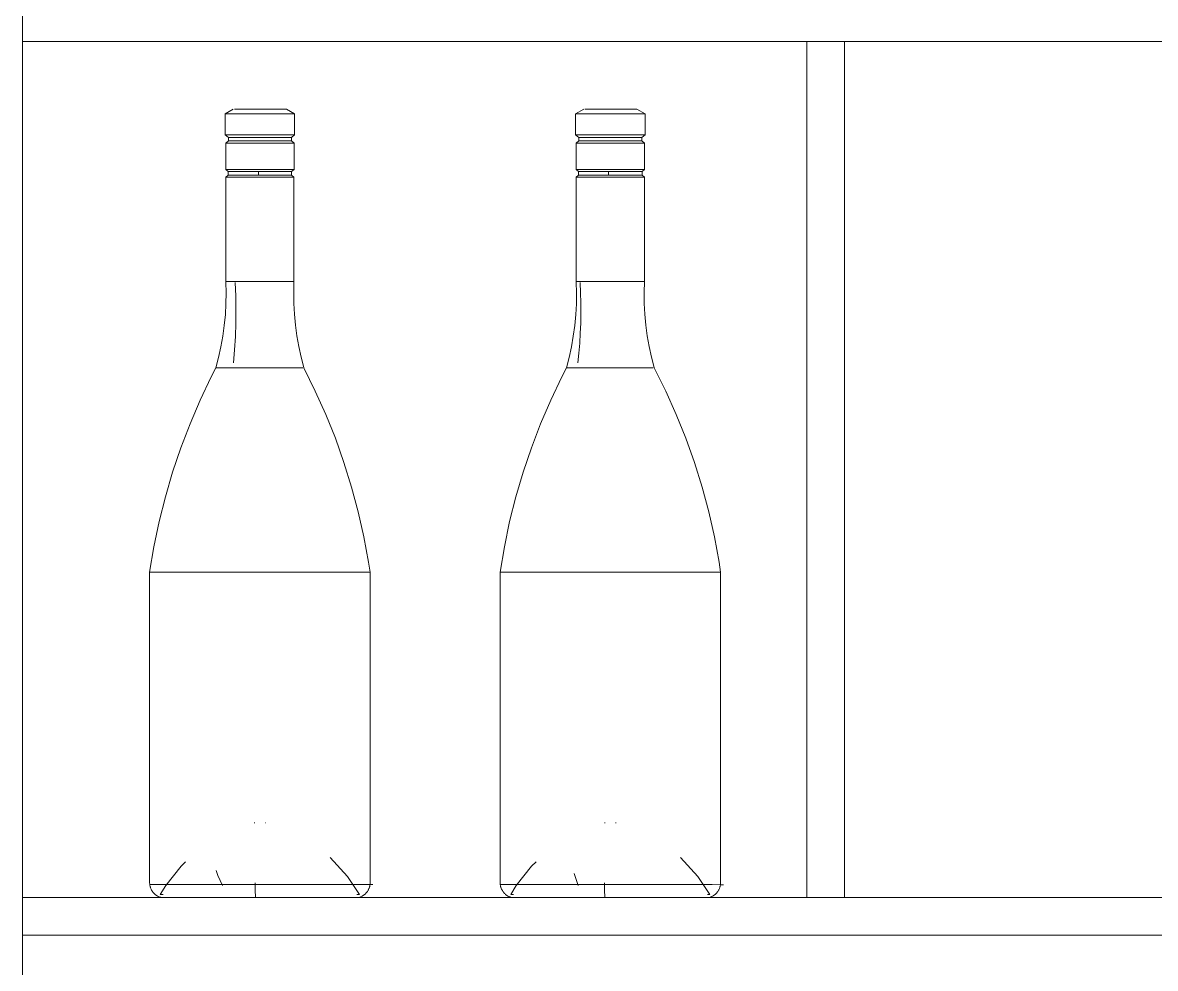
# Model space of a CAD drawing. Header units: inches. Extents: x 22 to 382261, y 22 to 371281.
# Drawn here: x 85805.8 to 86258.3, y 144588.1 to 144965.8 of the extents above; entities that cross this region are included whole.
import ezdxf

# ---------------------------------------------------------------- set-up
doc = ezdxf.new("R2010")
doc.units = ezdxf.units.IN
doc.header["$MEASUREMENT"] = 0
doc.layers.add('I-FURN', color=30, linetype='Continuous', lineweight=9)

# ---------------------------------------------------------------- blocks, each defined once
blk = doc.blocks.new('M8 - M8-872269-Section B-B')
at = {"layer": 'I-FURN'}
for p, q in [((-2943.19, 5350), (-2943.19, 6735)), ((-2943.19, 6393), (-2943.19, 6378)), ((-2943.19, 6378), (-2158.19, 6378)), ((-2614.86, 6378), (-2629.86, 6378)), ((-2629.86, 6378), (-2629.86, 6036)), ((-2614.86, 6036), (-2614.86, 6378)), ((-2158.19, 6036), (-2943.19, 6036)), ((-2943.19, 6036), (-2943.19, 6021)), ((-2629.86, 6036), (-2614.86, 6036)), ((-2943.19, 6021), (-2158.19, 6021))]:
    blk.add_line(p, q, dxfattribs=at)
blk = doc.blocks.new('FP_213-Section B-B')
at = {"layer": 'I-FURN', "flags": 128}
blk.add_lwpolyline([(-2752.45, 6166.01), (-2750.75, 6176.14), (-2748.65, 6186.18), (-2746.15, 6196.13), (-2743.26, 6205.98), (-2739.97, 6215.7), (-2736.3, 6225.28), (-2732.24, 6234.71), (-2727.82, 6243.97), (-2725.98, 6247.55)], dxfattribs=at)
blk = doc.blocks.new('FP_214-Section B-B')
at = {"layer": 'I-FURN', "flags": 128}
blk.add_lwpolyline([(-2690.85, 6247.55), (-2686.28, 6238.36), (-2682.08, 6229), (-2678.25, 6219.48), (-2674.82, 6209.81), (-2671.77, 6200.01), (-2669.11, 6190.1), (-2666.85, 6180.08), (-2665, 6169.99), (-2664.38, 6166.01)], dxfattribs=at)
blk = doc.blocks.new('FP_215-Section B-B')
at = {"layer": 'I-FURN'}
for p, q in [((-2720.46, 6281.7), (-2720.28, 6277.64)), ((-2720.28, 6277.64), (-2720.18, 6273.59)), ((-2720.18, 6273.59), (-2720.17, 6269.53)), ((-2720.17, 6269.53), (-2720.25, 6265.5)), ((-2720.25, 6265.5), (-2720.41, 6261.47)), ((-2720.41, 6261.47), (-2720.65, 6257.48)), ((-2720.65, 6257.48), (-2720.97, 6253.52)), ((-2720.97, 6253.52), (-2721.35, 6249.59))]:
    blk.add_line(p, q, dxfattribs=at)
at = {"layer": 'I-FURN', "flags": 128}
blk.add_lwpolyline([(-2725.98, 6247.55), (-2724.89, 6251.75), (-2723.96, 6255.99), (-2723.21, 6260.26), (-2722.62, 6264.56), (-2722.21, 6268.87), (-2721.97, 6273.21), (-2721.91, 6277.54), (-2722.02, 6281.88), (-2722.02, 6282.05)], dxfattribs=at)
blk = doc.blocks.new('FP_216-Section B-B')
at = {"layer": 'I-FURN', "flags": 128}
blk.add_lwpolyline([(-2694.81, 6282.05), (-2694.92, 6277.71), (-2694.86, 6273.37), (-2694.63, 6269.04), (-2694.23, 6264.72), (-2693.65, 6260.42), (-2692.9, 6256.15), (-2691.98, 6251.91), (-2690.9, 6247.71), (-2690.85, 6247.55)], dxfattribs=at)
blk = doc.blocks.new('FP_217-Section B-B')
at = {"layer": 'I-FURN'}
blk.add_line((-2721.09, 6324.6), (-2722.02, 6323.81), dxfattribs=at)
blk = doc.blocks.new('FP_218-Section B-B')
at = {"layer": 'I-FURN'}
blk.add_line((-2694.81, 6323.81), (-2695.74, 6324.6), dxfattribs=at)
blk = doc.blocks.new('FP_219-Section B-B')
at = {"layer": 'I-FURN'}
blk.add_line((-2721.09, 6326.04), (-2721.09, 6324.6), dxfattribs=at)
blk = doc.blocks.new('FP_220-Section B-B')
at = {"layer": 'I-FURN'}
for p, q in [((-2709.14, 6324.6), (-2709.14, 6326.04)), ((-2695.74, 6324.6), (-2695.74, 6326.04))]:
    blk.add_line(p, q, dxfattribs=at)
blk = doc.blocks.new('FP_221-Section B-B')
at = {"layer": 'I-FURN'}
blk.add_line((-2722.08, 6326.79), (-2721.09, 6326.04), dxfattribs=at)
blk = doc.blocks.new('FP_222-Section B-B')
at = {"layer": 'I-FURN'}
blk.add_line((-2695.74, 6326.04), (-2694.75, 6326.79), dxfattribs=at)
blk = doc.blocks.new('FP_223-Section B-B')
at = {"layer": 'I-FURN'}
blk.add_line((-2695.84, 6339.67), (-2694.53, 6340.69), dxfattribs=at)
blk = doc.blocks.new('FP_224-Section B-B')
at = {"layer": 'I-FURN'}
blk.add_line((-2719.03, 6350.98), (-2722.3, 6349.09), dxfattribs=at)
blk = doc.blocks.new('FP_225-Section B-B')
at = {"layer": 'I-FURN'}
blk.add_line((-2694.53, 6349.09), (-2697.8, 6350.98), dxfattribs=at)
blk = doc.blocks.new('FP_226-Section B-B')
at = {"layer": 'I-FURN'}
for p, q in [((-2722.87, 6045.59), (-2722.12, 6043.24)), ((-2722.12, 6043.24), (-2721.25, 6040.84))]:
    blk.add_line(p, q, dxfattribs=at)
at = {"layer": 'I-FURN', "flags": 128}
for points in [[(-2710.5, 6065.91), (-2710.64, 6065.91), (-2710.72, 6065.91), (-2710.72, 6065.91), (-2710.66, 6065.91), (-2710.53, 6065.91)], [(-2738.08, 6050.29), (-2739.93, 6048.53), (-2746.01, 6040.78), (-2748.19, 6037.19)]]:
    blk.add_lwpolyline(points, dxfattribs=at)
blk = doc.blocks.new('FP_227-Section B-B')
at = {"layer": 'I-FURN', "flags": 128}
for points in [[(-2706.33, 6065.91), (-2706.19, 6065.91), (-2706.11, 6065.91), (-2706.11, 6065.91), (-2706.17, 6065.91), (-2706.3, 6065.91)], [(-2668.64, 6037.19), (-2673.48, 6044.46), (-2680.36, 6052.08)]]:
    blk.add_lwpolyline(points, dxfattribs=at)
blk = doc.blocks.new('FP_228-Section B-B')
at = {"layer": 'I-FURN'}
for p, q in [((-2752.46, 6041.18), (-2749.15, 6041.18)), ((-2749.15, 6041.18), (-2743.79, 6041.18)), ((-2743.79, 6041.18), (-2736.66, 6041.18)), ((-2736.66, 6041.18), (-2728.11, 6041.17)), ((-2728.11, 6041.17), (-2718.57, 6041.17))]:
    blk.add_line(p, q, dxfattribs=at)
at = {"layer": 'I-FURN', "flags": 128}
blk.add_lwpolyline([(-2747.7, 6036), (-2747.94, 6036.06), (-2748.17, 6036.13), (-2748.41, 6036.21), (-2748.63, 6036.29), (-2748.86, 6036.39), (-2749.08, 6036.49), (-2749.3, 6036.61), (-2749.51, 6036.73), (-2749.71, 6036.86), (-2749.91, 6037), (-2750.11, 6037.15), (-2750.3, 6037.3), (-2750.48, 6037.46), (-2750.66, 6037.63), (-2750.83, 6037.81), (-2750.99, 6037.99), (-2751.14, 6038.18), (-2751.29, 6038.38), (-2751.43, 6038.58), (-2751.56, 6038.78), (-2751.68, 6038.99), (-2751.8, 6039.21), (-2751.9, 6039.43), (-2752, 6039.65), (-2752.09, 6039.88), (-2752.16, 6040.11), (-2752.23, 6040.35), (-2752.29, 6040.59), (-2752.34, 6040.82), (-2752.38, 6041.07), (-2752.41, 6041.31), (-2752.44, 6041.55), (-2752.45, 6041.79), (-2752.45, 6041.95)], dxfattribs=at)
blk = doc.blocks.new('FP_229-Section B-B')
at = {"layer": 'I-FURN'}
for p, q in [((-2718.57, 6041.17), (-2708.53, 6041.17)), ((-2710.74, 6038.8), (-2710.78, 6041.95)), ((-2708.53, 6041.17), (-2698.48, 6041.17)), ((-2698.48, 6041.17), (-2688.92, 6041.17)), ((-2688.92, 6041.17), (-2680.35, 6041.17)), ((-2680.35, 6041.17), (-2673.18, 6041.17)), ((-2673.18, 6041.17), (-2667.78, 6041.17)), ((-2667.78, 6041.17), (-2664.42, 6041.16)), ((-2664.42, 6041.16), (-2663.26, 6041.16)), ((-2710.63, 6036.27), (-2710.74, 6038.8))]:
    blk.add_line(p, q, dxfattribs=at)
at = {"layer": 'I-FURN', "flags": 128}
blk.add_lwpolyline([(-2664.38, 6041.95), (-2664.39, 6041.71), (-2664.4, 6041.46), (-2664.43, 6041.22), (-2664.46, 6040.98), (-2664.5, 6040.74), (-2664.56, 6040.5), (-2664.62, 6040.27), (-2664.69, 6040.03), (-2664.77, 6039.8), (-2664.86, 6039.57), (-2664.96, 6039.35), (-2665.07, 6039.13), (-2665.19, 6038.92), (-2665.31, 6038.71), (-2665.45, 6038.5), (-2665.59, 6038.31), (-2665.74, 6038.11), (-2665.9, 6037.93), (-2666.06, 6037.75), (-2666.23, 6037.57), (-2666.41, 6037.41), (-2666.6, 6037.25), (-2666.79, 6037.09), (-2666.99, 6036.95), (-2667.19, 6036.81), (-2667.4, 6036.69), (-2667.61, 6036.57), (-2667.83, 6036.46), (-2668.05, 6036.35), (-2668.28, 6036.26), (-2668.51, 6036.18), (-2668.74, 6036.1), (-2668.97, 6036.04), (-2669.13, 6036)], dxfattribs=at)
blk = doc.blocks.new('BOTELLA_02 - BOTELLA_02-V212-Section B-B')
at = {"layer": 'I-FURN'}
for p, q in [((-2722.3, 6349.09), (-2722.3, 6340.69)), ((-2722.3, 6349.09), (-2711.54, 6349.09)), ((-2718.57, 6350.98), (-2710.8, 6350.98)), ((-2711.54, 6349.09), (-2694.53, 6349.09)), ((-2710.8, 6350.98), (-2697.8, 6350.98)), ((-2694.53, 6340.69), (-2694.53, 6349.09)), ((-2722.3, 6340.69), (-2720.99, 6339.67)), ((-2722.3, 6340.69), (-2711.54, 6340.69)), ((-2720.99, 6339.67), (-2720.99, 6338.24)), ((-2720.99, 6339.67), (-2711.24, 6339.67)), ((-2711.54, 6340.69), (-2694.53, 6340.69)), ((-2711.24, 6339.67), (-2695.84, 6339.67)), ((-2695.84, 6338.24), (-2695.84, 6339.67)), ((-2720.99, 6338.24), (-2722.08, 6337.32)), ((-2722.08, 6337.32), (-2722.08, 6326.79)), ((-2722.08, 6337.32), (-2711.49, 6337.32)), ((-2720.99, 6338.24), (-2711.24, 6338.24)), ((-2711.49, 6337.32), (-2694.75, 6337.32)), ((-2711.24, 6338.24), (-2695.84, 6338.24)), ((-2694.75, 6337.32), (-2695.84, 6338.24)), ((-2694.75, 6326.79), (-2694.75, 6337.32)), ((-2722.08, 6326.79), (-2711.49, 6326.79)), ((-2721.09, 6326.04), (-2711.27, 6326.04)), ((-2711.49, 6326.79), (-2694.75, 6326.79)), ((-2711.27, 6326.04), (-2695.74, 6326.04)), ((-2722.02, 6323.81), (-2722.02, 6282.05)), ((-2722.02, 6323.81), (-2711.48, 6323.81)), ((-2721.09, 6324.6), (-2711.27, 6324.6)), ((-2711.48, 6323.81), (-2694.81, 6323.81)), ((-2711.27, 6324.6), (-2695.74, 6324.6)), ((-2694.81, 6282.05), (-2694.81, 6323.81)), ((-2722.02, 6282.05), (-2711.48, 6282.05)), ((-2711.48, 6282.05), (-2694.81, 6282.05)), ((-2725.98, 6247.55), (-2712.37, 6247.55)), ((-2712.37, 6247.55), (-2691.3, 6247.55)), ((-2752.45, 6166.01), (-2752.45, 6041.95)), ((-2752.45, 6166.01), (-2718.32, 6166.01)), ((-2718.32, 6166.01), (-2664.38, 6166.01)), ((-2664.38, 6041.95), (-2664.38, 6166.01)), ((-2748.19, 6037.19), (-2747.09, 6037.19)), ((-2669.66, 6037.19), (-2668.64, 6037.19))]:
    blk.add_line(p, q, dxfattribs=at)
for name in ['FP_224-Section B-B', 'FP_225-Section B-B', 'FP_223-Section B-B', 'FP_221-Section B-B', 'FP_219-Section B-B', 'FP_220-Section B-B', 'FP_222-Section B-B', 'FP_217-Section B-B', 'FP_218-Section B-B', 'FP_215-Section B-B', 'FP_216-Section B-B', 'FP_213-Section B-B', 'FP_214-Section B-B', 'FP_226-Section B-B', 'FP_227-Section B-B', 'FP_228-Section B-B', 'FP_229-Section B-B']:
    blk.add_blockref(name, (0, 0), dxfattribs=at)
blk = doc.blocks.new('FP_231-Section B-B')
at = {"layer": 'I-FURN', "flags": 128}
blk.add_lwpolyline([(-2892.45, 6166.01), (-2890.75, 6176.14), (-2888.65, 6186.18), (-2886.15, 6196.13), (-2883.26, 6205.98), (-2879.97, 6215.7), (-2876.3, 6225.28), (-2872.24, 6234.71), (-2867.82, 6243.97), (-2865.98, 6247.55)], dxfattribs=at)
blk = doc.blocks.new('FP_232-Section B-B')
at = {"layer": 'I-FURN', "flags": 128}
blk.add_lwpolyline([(-2830.85, 6247.55), (-2826.28, 6238.36), (-2822.08, 6229), (-2818.25, 6219.48), (-2814.82, 6209.81), (-2811.77, 6200.01), (-2809.11, 6190.1), (-2806.85, 6180.08), (-2805, 6169.99), (-2804.38, 6166.01)], dxfattribs=at)
blk = doc.blocks.new('FP_233-Section B-B')
at = {"layer": 'I-FURN'}
for p, q in [((-2858.23, 6281.7), (-2858.03, 6276.29)), ((-2858.03, 6276.29), (-2857.97, 6270.88)), ((-2857.97, 6270.88), (-2858.03, 6265.5)), ((-2858.03, 6265.5), (-2858.22, 6260.14)), ((-2858.22, 6260.14), (-2858.51, 6254.83)), ((-2858.51, 6254.83), (-2858.91, 6249.59))]:
    blk.add_line(p, q, dxfattribs=at)
at = {"layer": 'I-FURN', "flags": 128}
blk.add_lwpolyline([(-2865.98, 6247.55), (-2864.89, 6251.75), (-2863.96, 6255.99), (-2863.21, 6260.26), (-2862.62, 6264.56), (-2862.21, 6268.87), (-2861.97, 6273.21), (-2861.91, 6277.54), (-2862.02, 6281.88), (-2862.02, 6282.05)], dxfattribs=at)
blk = doc.blocks.new('FP_234-Section B-B')
at = {"layer": 'I-FURN', "flags": 128}
blk.add_lwpolyline([(-2834.81, 6282.05), (-2834.92, 6277.71), (-2834.86, 6273.37), (-2834.63, 6269.04), (-2834.23, 6264.72), (-2833.65, 6260.42), (-2832.9, 6256.15), (-2831.98, 6251.91), (-2830.9, 6247.71), (-2830.85, 6247.55)], dxfattribs=at)
blk = doc.blocks.new('FP_235-Section B-B')
at = {"layer": 'I-FURN'}
blk.add_line((-2861.09, 6324.6), (-2862.02, 6323.81), dxfattribs=at)
blk = doc.blocks.new('FP_236-Section B-B')
at = {"layer": 'I-FURN'}
blk.add_line((-2834.81, 6323.81), (-2835.74, 6324.6), dxfattribs=at)
blk = doc.blocks.new('FP_237-Section B-B')
at = {"layer": 'I-FURN'}
blk.add_line((-2861.09, 6326.04), (-2861.09, 6324.6), dxfattribs=at)
blk = doc.blocks.new('FP_238-Section B-B')
at = {"layer": 'I-FURN'}
for p, q in [((-2848.99, 6324.6), (-2848.99, 6326.04)), ((-2835.74, 6324.6), (-2835.74, 6326.04))]:
    blk.add_line(p, q, dxfattribs=at)
blk = doc.blocks.new('FP_239-Section B-B')
at = {"layer": 'I-FURN'}
blk.add_line((-2862.08, 6326.79), (-2861.09, 6326.04), dxfattribs=at)
blk = doc.blocks.new('FP_240-Section B-B')
at = {"layer": 'I-FURN'}
blk.add_line((-2835.74, 6326.04), (-2834.75, 6326.79), dxfattribs=at)
blk = doc.blocks.new('FP_241-Section B-B')
at = {"layer": 'I-FURN'}
blk.add_line((-2835.84, 6339.67), (-2834.53, 6340.69), dxfattribs=at)
blk = doc.blocks.new('FP_242-Section B-B')
at = {"layer": 'I-FURN'}
blk.add_line((-2859.03, 6350.98), (-2862.3, 6349.09), dxfattribs=at)
blk = doc.blocks.new('FP_243-Section B-B')
at = {"layer": 'I-FURN'}
blk.add_line((-2834.53, 6349.09), (-2837.8, 6350.98), dxfattribs=at)
blk = doc.blocks.new('FP_244-Section B-B')
at = {"layer": 'I-FURN'}
for p, q in [((-2865.85, 6046.84), (-2865.15, 6044.87)), ((-2865.15, 6044.87), (-2864.31, 6042.87)), ((-2864.31, 6042.87), (-2863.36, 6040.84))]:
    blk.add_line(p, q, dxfattribs=at)
at = {"layer": 'I-FURN', "flags": 128}
for points in [[(-2850.5, 6065.91), (-2850.64, 6065.91), (-2850.72, 6065.91), (-2850.72, 6065.91), (-2850.66, 6065.91), (-2850.53, 6065.91)], [(-2878.08, 6050.29), (-2879.93, 6048.53), (-2886.01, 6040.78), (-2888.19, 6037.19)]]:
    blk.add_lwpolyline(points, dxfattribs=at)
blk = doc.blocks.new('FP_245-Section B-B')
at = {"layer": 'I-FURN', "flags": 128}
for points in [[(-2846.33, 6065.91), (-2846.19, 6065.91), (-2846.11, 6065.91), (-2846.11, 6065.91), (-2846.17, 6065.91), (-2846.3, 6065.91)], [(-2808.64, 6037.19), (-2813.48, 6044.46), (-2820.36, 6052.08)]]:
    blk.add_lwpolyline(points, dxfattribs=at)
blk = doc.blocks.new('FP_246-Section B-B')
at = {"layer": 'I-FURN'}
for p, q in [((-2892.46, 6041.18), (-2889.15, 6041.18)), ((-2889.15, 6041.18), (-2883.79, 6041.18)), ((-2883.79, 6041.18), (-2876.66, 6041.18)), ((-2876.66, 6041.18), (-2868.11, 6041.17)), ((-2868.11, 6041.17), (-2858.57, 6041.17))]:
    blk.add_line(p, q, dxfattribs=at)
at = {"layer": 'I-FURN', "flags": 128}
blk.add_lwpolyline([(-2887.7, 6036), (-2887.94, 6036.06), (-2888.17, 6036.13), (-2888.41, 6036.21), (-2888.63, 6036.29), (-2888.86, 6036.39), (-2889.08, 6036.49), (-2889.3, 6036.61), (-2889.51, 6036.73), (-2889.71, 6036.86), (-2889.91, 6037), (-2890.11, 6037.15), (-2890.3, 6037.3), (-2890.48, 6037.46), (-2890.66, 6037.63), (-2890.83, 6037.81), (-2890.99, 6037.99), (-2891.14, 6038.18), (-2891.29, 6038.38), (-2891.43, 6038.58), (-2891.56, 6038.78), (-2891.68, 6038.99), (-2891.8, 6039.21), (-2891.9, 6039.43), (-2892, 6039.65), (-2892.09, 6039.88), (-2892.16, 6040.11), (-2892.23, 6040.35), (-2892.29, 6040.59), (-2892.34, 6040.82), (-2892.38, 6041.07), (-2892.41, 6041.31), (-2892.44, 6041.55), (-2892.45, 6041.79), (-2892.45, 6041.95)], dxfattribs=at)
blk = doc.blocks.new('FP_247-Section B-B')
at = {"layer": 'I-FURN'}
for p, q in [((-2858.57, 6041.17), (-2848.53, 6041.17)), ((-2850.26, 6038.8), (-2850.29, 6041.95)), ((-2848.53, 6041.17), (-2838.48, 6041.17)), ((-2838.48, 6041.17), (-2828.92, 6041.17)), ((-2828.92, 6041.17), (-2820.35, 6041.17)), ((-2820.35, 6041.17), (-2813.18, 6041.17)), ((-2813.18, 6041.17), (-2807.78, 6041.17)), ((-2807.78, 6041.17), (-2804.42, 6041.17)), ((-2804.42, 6041.17), (-2803.26, 6041.17)), ((-2850.18, 6036.27), (-2850.26, 6038.8))]:
    blk.add_line(p, q, dxfattribs=at)
at = {"layer": 'I-FURN', "flags": 128}
blk.add_lwpolyline([(-2804.38, 6041.95), (-2804.39, 6041.71), (-2804.4, 6041.46), (-2804.43, 6041.22), (-2804.46, 6040.98), (-2804.5, 6040.74), (-2804.56, 6040.5), (-2804.62, 6040.27), (-2804.69, 6040.03), (-2804.77, 6039.8), (-2804.86, 6039.57), (-2804.96, 6039.35), (-2805.07, 6039.13), (-2805.19, 6038.92), (-2805.31, 6038.71), (-2805.45, 6038.5), (-2805.59, 6038.31), (-2805.74, 6038.11), (-2805.9, 6037.93), (-2806.06, 6037.75), (-2806.23, 6037.57), (-2806.41, 6037.41), (-2806.6, 6037.25), (-2806.79, 6037.09), (-2806.99, 6036.95), (-2807.19, 6036.81), (-2807.4, 6036.69), (-2807.61, 6036.57), (-2807.83, 6036.46), (-2808.05, 6036.35), (-2808.28, 6036.26), (-2808.51, 6036.18), (-2808.74, 6036.1), (-2808.97, 6036.04), (-2809.13, 6036)], dxfattribs=at)
blk = doc.blocks.new('BOTELLA_02 - BOTELLA_02-V230-Section B-B')
at = {"layer": 'I-FURN'}
for p, q in [((-2862.3, 6349.09), (-2862.3, 6340.69)), ((-2862.3, 6349.09), (-2851.54, 6349.09)), ((-2858.57, 6350.98), (-2850.8, 6350.98)), ((-2851.54, 6349.09), (-2834.53, 6349.09)), ((-2850.8, 6350.98), (-2837.8, 6350.98)), ((-2834.53, 6340.69), (-2834.53, 6349.09)), ((-2862.3, 6340.69), (-2860.99, 6339.67)), ((-2862.3, 6340.69), (-2851.54, 6340.69)), ((-2860.99, 6339.67), (-2860.99, 6338.24)), ((-2860.99, 6339.67), (-2851.24, 6339.67)), ((-2851.54, 6340.69), (-2834.53, 6340.69)), ((-2851.24, 6339.67), (-2835.84, 6339.67)), ((-2835.84, 6338.24), (-2835.84, 6339.67)), ((-2860.99, 6338.24), (-2862.08, 6337.32)), ((-2862.08, 6337.32), (-2862.08, 6326.79)), ((-2862.08, 6337.32), (-2851.49, 6337.32)), ((-2860.99, 6338.24), (-2851.24, 6338.24)), ((-2851.49, 6337.32), (-2834.75, 6337.32)), ((-2851.24, 6338.24), (-2835.84, 6338.24)), ((-2834.75, 6337.32), (-2835.84, 6338.24)), ((-2834.75, 6326.79), (-2834.75, 6337.32)), ((-2862.08, 6326.79), (-2851.49, 6326.79)), ((-2861.09, 6326.04), (-2851.27, 6326.04)), ((-2851.49, 6326.79), (-2834.75, 6326.79)), ((-2851.27, 6326.04), (-2835.74, 6326.04)), ((-2862.02, 6323.81), (-2862.02, 6282.05)), ((-2862.02, 6323.81), (-2851.48, 6323.81)), ((-2861.09, 6324.6), (-2851.27, 6324.6)), ((-2851.48, 6323.81), (-2834.81, 6323.81)), ((-2851.27, 6324.6), (-2835.74, 6324.6)), ((-2834.81, 6282.05), (-2834.81, 6323.81)), ((-2862.02, 6282.05), (-2851.48, 6282.05)), ((-2851.48, 6282.05), (-2834.81, 6282.05)), ((-2865.98, 6247.55), (-2852.37, 6247.55)), ((-2852.37, 6247.55), (-2831.3, 6247.55)), ((-2892.45, 6166.01), (-2892.45, 6041.95)), ((-2892.45, 6166.01), (-2858.32, 6166.01)), ((-2858.32, 6166.01), (-2804.38, 6166.01)), ((-2804.38, 6041.95), (-2804.38, 6166.01)), ((-2888.19, 6037.19), (-2887.09, 6037.19)), ((-2809.66, 6037.19), (-2808.64, 6037.19))]:
    blk.add_line(p, q, dxfattribs=at)
for name in ['FP_242-Section B-B', 'FP_243-Section B-B', 'FP_241-Section B-B', 'FP_239-Section B-B', 'FP_237-Section B-B', 'FP_238-Section B-B', 'FP_240-Section B-B', 'FP_235-Section B-B', 'FP_236-Section B-B', 'FP_233-Section B-B', 'FP_234-Section B-B', 'FP_231-Section B-B', 'FP_232-Section B-B', 'FP_244-Section B-B', 'FP_245-Section B-B', 'FP_246-Section B-B', 'FP_247-Section B-B']:
    blk.add_blockref(name, (0, 0), dxfattribs=at)

msp = doc.modelspace()

# ---------------------------------------------------------------- block references
at = {"layer": 'I-FURN'}
for name in ['M8 - M8-872269-Section B-B', 'BOTELLA_02 - BOTELLA_02-V230-Section B-B', 'BOTELLA_02 - BOTELLA_02-V212-Section B-B']:
    msp.add_blockref(name, (88749, 138580.35), dxfattribs=at)

doc.saveas('drawing.dxf')
